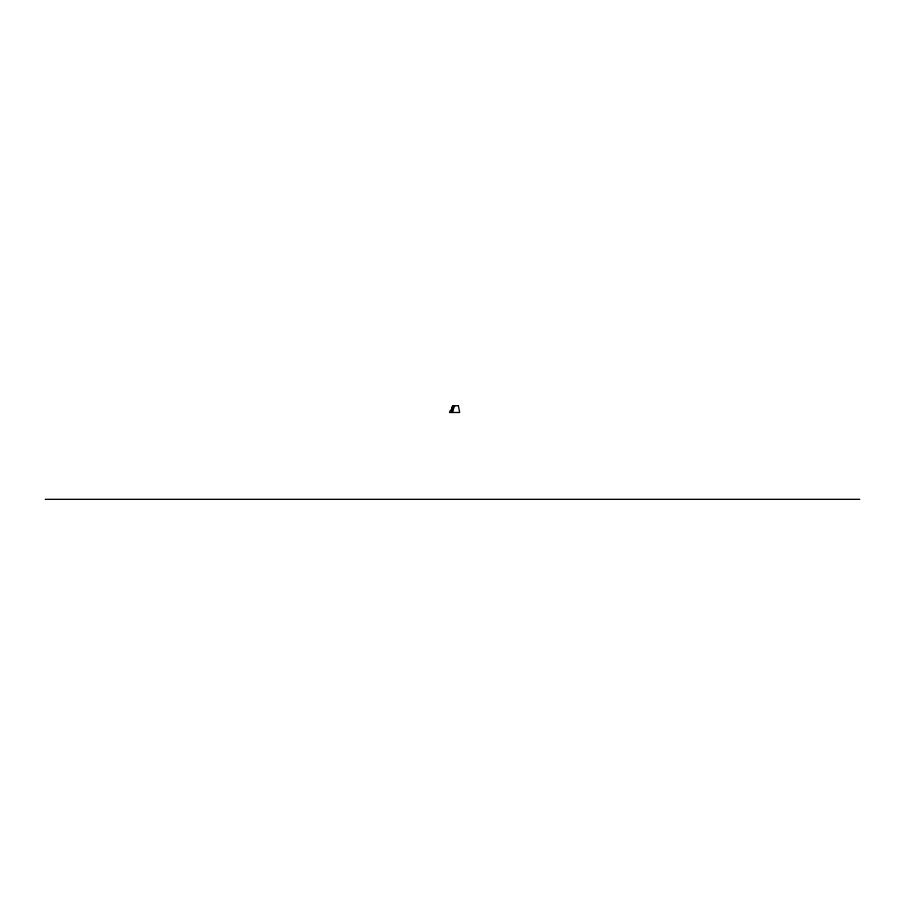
<?xml version="1.0" encoding="UTF-8"?>
<svg xmlns="http://www.w3.org/2000/svg" width="905" height="905" viewBox="0 0 905 905"><rect width="100%" height="100%" fill="white"/><g stroke="black" fill="none" stroke-linecap="round" stroke-linejoin="round"><path stroke-width="1.36" d="M449.695 411.311L451.357 410.542L453.122 405.666M451.595 411.153L453.586 405.666M452.579 411.515L454.706 405.666M452.715 405.926L451.199 410.372A61.45 43.451 -70 0 1 452.67 406.017L458.36 405.666M449.468 412.499L459.65 412.499L458.371 405.666M45.25 499.334L859.75 499.334M452.783 410.949L451.357 410.542M451.572 411.198L452.568 411.56"/></g></svg>
